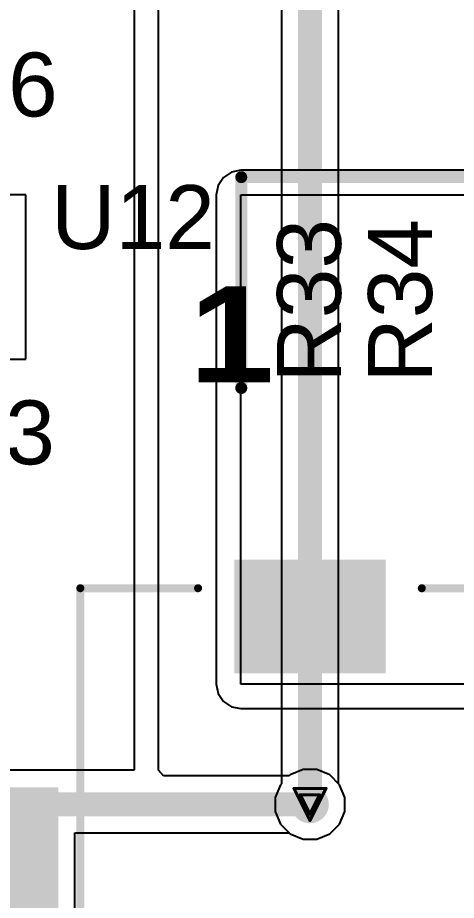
# Model space of a CAD drawing. Header units: inches. Extents: x -1 to 208, y -10 to 150.
# Drawn here: x 49.86 to 56.83, y 29.95 to 43.99 of the extents above; entities that cross this region are included whole.
import ezdxf

# ---------------------------------------------------------------- set-up
doc = ezdxf.new("R2010")
doc.units = ezdxf.units.IN
for name, color, linetype in [('Bottom Layer', 5, 'Continuous'), ('Drill Drawing', 1, 'Continuous'), ('Top Layer', 1, 'Continuous'), ('Top Overlay', 2, 'Continuous'), ('Top Paste', 8, 'Continuous'), ('Top Solder', 216, 'Continuous'), ('Via Holes', 16, 'Continuous')]:
    doc.layers.add(name, color=color, linetype=linetype)
doc.styles.add('Arial', font='', dxfattribs={"height": 0.2})
doc.styles.add('Arial Black_Bold', font='', dxfattribs={"height": 0.2})
doc.styles.get('Arial').set_extended_font_data('Arial')
doc.styles.get('Arial Black_Bold').set_extended_font_data('Arial Black', bold=True)

# ---------------------------------------------------------------- blocks, each defined once
blk = doc.blocks.new('YPRH0704_4R7M_85')
at = {"layer": 'Top Layer'}
for points in [[(-4, 1.1), (-2.4, 1.1), (-2.4, -1.1), (-4, -1.1)], [(2.4, 1.1), (4, 1.1), (4, -1.1), (2.4, -1.1)]]:
    blk.add_hatch(color=1, dxfattribs=at).paths.add_polyline_path(points)
at = {"layer": 'Top Paste'}
for points in [[(-4, 1.1), (-2.4, 1.1), (-2.4, -1.1), (-4, -1.1)], [(2.4, 1.1), (4, 1.1), (4, -1.1), (2.4, -1.1)]]:
    blk.add_hatch(color=8, dxfattribs=at).paths.add_polyline_path(points)
at = {"layer": 'Top Solder'}
for points in [[(-4.102, 1.202), (-2.298, 1.202), (-2.298, -1.202), (-4.102, -1.202)], [(2.298, 1.202), (4.102, 1.202), (4.102, -1.202), (2.298, -1.202)]]:
    blk.add_hatch(color=216, dxfattribs=at).paths.add_polyline_path(points)
at = {"layer": 'Top Overlay'}
for points in [[(3.65, 3.65, 0.127, 0.127, 0), (-3.65, 3.65, 0.127, 0.127, 0)], [(-3.65, 1.778, 0.127, 0.127, 0), (-3.65, 3.65, 0.127, 0.127, 0)], [(3.65, 1.778, 0.127, 0.127, 0), (3.65, 3.65, 0.127, 0.127, 0)], [(-3.65, -3.65, 0.127, 0.127, 0), (-3.65, -1.778, 0.127, 0.127, 0)], [(3.65, -3.65, 0.127, 0.127, 0), (3.65, -1.778, 0.127, 0.127, 0)], [(3.65, -3.65, 0.127, 0.127, 0), (-3.65, -3.65, 0.127, 0.127, 0)]]:
    blk.add_lwpolyline(points, format="xyseb", dxfattribs=at)
for points in [[(-3.682, 3.65, 0.0635, 0.0635, 1), (-3.618, 3.65, 0.0635, 0.0635, 1)], [(-3.682, 3.65, 0.0635, 0.0635, 1), (-3.618, 3.65, 0.0635, 0.0635, 1)], [(3.618, 3.65, 0.0635, 0.0635, 1), (3.682, 3.65, 0.0635, 0.0635, 1)], [(3.618, 3.65, 0.0635, 0.0635, 1), (3.682, 3.65, 0.0635, 0.0635, 1)], [(-3.682, 1.778, 0.0635, 0.0635, 1), (-3.618, 1.778, 0.0635, 0.0635, 1)], [(3.618, 1.778, 0.0635, 0.0635, 1), (3.682, 1.778, 0.0635, 0.0635, 1)], [(-3.682, -1.778, 0.0635, 0.0635, 1), (-3.618, -1.778, 0.0635, 0.0635, 1)], [(3.618, -1.778, 0.0635, 0.0635, 1), (3.682, -1.778, 0.0635, 0.0635, 1)], [(-3.682, -3.65, 0.0635, 0.0635, 1), (-3.618, -3.65, 0.0635, 0.0635, 1)], [(-3.682, -3.65, 0.0635, 0.0635, 1), (-3.618, -3.65, 0.0635, 0.0635, 1)], [(3.618, -3.65, 0.0635, 0.0635, 1), (3.682, -3.65, 0.0635, 0.0635, 1)], [(3.618, -3.65, 0.0635, 0.0635, 1), (3.682, -3.65, 0.0635, 0.0635, 1)]]:
    blk.add_lwpolyline(points, format="xyseb", close=True, dxfattribs=at)

msp = doc.modelspace()

# ---------------------------------------------------------------- hatches: boundary and pattern name
at = {"layer": 'Bottom Layer'}
h = msp.add_hatch(color=5, dxfattribs=at)
edge = h.paths.add_edge_path()
edge.add_arc((54.508, 31.479), 0.3, 0, 360)
at = {"layer": 'Top Layer'}
for points in [[(48.795, 31.149), (50.241, 31.149), (50.241, 31.75), (48.795, 31.75)], [(49.729, 28.625), (50.511, 28.625), (50.511, 31.75), (49.729, 31.75)]]:
    msp.add_hatch(color=1, dxfattribs=at).paths.add_polyline_path(points)
h = msp.add_hatch(color=1, dxfattribs=at)
edge = h.paths.add_edge_path()
edge.add_arc((54.508, 31.479), 0.3, 0, 360)
at = {"layer": 'Via Holes'}
h = msp.add_hatch(color=7, dxfattribs=at)
edge = h.paths.add_edge_path()
edge.add_arc((54.508, 31.479), 0.15, 0, 360)

# ---------------------------------------------------------------- linework, layer by layer
at = {"layer": 'Bottom Layer'}
for p, q in [((54.962, 31.809), (54.962, 50.276)), ((54.055, 50.088), (54.055, 31.809)), ((54.039, 31.793), (53.954, 31.589)), ((54.055, 31.809), (54.039, 31.793)), ((54.978, 31.793), (54.962, 31.809)), ((55.062, 31.589), (54.978, 31.793)), ((53.954, 31.589), (53.954, 31.369)), ((55.062, 31.369), (55.062, 31.589)), ((53.954, 31.369), (54.039, 31.165)), ((54.978, 31.165), (55.062, 31.369)), ((54.039, 31.165), (54.195, 31.01)), ((54.822, 31.01), (54.978, 31.165)), ((54.195, 31.01), (54.398, 30.925)), ((54.398, 30.925), (54.619, 30.925)), ((54.619, 30.925), (54.822, 31.01))]:
    msp.add_line(p, q, dxfattribs=at)
msp.add_lwpolyline([(54.508, 31.479, 0.381, 0.381, 0), (54.508, 50.276, 0.381, 0.381, 0)], format="xyseb", dxfattribs=at)
msp.add_lwpolyline([(54.413, 31.479, 0.191, 0.191, 1), (54.604, 31.479, 0.191, 0.191, 1)], format="xyseb", close=True, dxfattribs=at)
at = {"layer": 'Drill Drawing'}
for points in [[(54.254, 31.733, 0.0508, 0.0508, 0), (54.762, 31.733, 0.0508, 0.0508, 0)], [(54.254, 31.733, 0.0508, 0.0508, 0), (54.508, 31.225, 0.0508, 0.0508, 0)], [(54.508, 31.225, 0.0508, 0.0508, 0), (54.762, 31.733, 0.0508, 0.0508, 0)], [(54.356, 31.632, 0.0508, 0.0508, 0), (54.661, 31.632, 0.0508, 0.0508, 0)], [(54.356, 31.632, 0.0508, 0.0508, 0), (54.508, 31.327, 0.0508, 0.0508, 0)], [(54.508, 31.327, 0.0508, 0.0508, 0), (54.661, 31.632, 0.0508, 0.0508, 0)]]:
    msp.add_lwpolyline(points, format="xyseb", dxfattribs=at)
for points in [[(54.242, 31.733, 0.0254, 0.0254, 1), (54.267, 31.733, 0.0254, 0.0254, 1)], [(54.242, 31.733, 0.0254, 0.0254, 1), (54.267, 31.733, 0.0254, 0.0254, 1)], [(54.75, 31.733, 0.0254, 0.0254, 1), (54.775, 31.733, 0.0254, 0.0254, 1)], [(54.75, 31.733, 0.0254, 0.0254, 1), (54.775, 31.733, 0.0254, 0.0254, 1)], [(54.343, 31.632, 0.0254, 0.0254, 1), (54.369, 31.632, 0.0254, 0.0254, 1)], [(54.343, 31.632, 0.0254, 0.0254, 1), (54.369, 31.632, 0.0254, 0.0254, 1)], [(54.648, 31.632, 0.0254, 0.0254, 1), (54.673, 31.632, 0.0254, 0.0254, 1)], [(54.648, 31.632, 0.0254, 0.0254, 1), (54.673, 31.632, 0.0254, 0.0254, 1)], [(54.496, 31.327, 0.0254, 0.0254, 1), (54.521, 31.327, 0.0254, 0.0254, 1)], [(54.496, 31.327, 0.0254, 0.0254, 1), (54.521, 31.327, 0.0254, 0.0254, 1)], [(54.496, 31.225, 0.0254, 0.0254, 1), (54.521, 31.225, 0.0254, 0.0254, 1)], [(54.496, 31.225, 0.0254, 0.0254, 1), (54.521, 31.225, 0.0254, 0.0254, 1)]]:
    msp.add_lwpolyline(points, format="xyseb", close=True, dxfattribs=at)
at = {"layer": 'Top Layer'}
for p, q in [((51.714, 45.833), (51.714, 32.025)), ((52.103, 32.025), (52.103, 45.833)), ((53.408, 41.562), (53.26, 41.532)), ((61.471, 41.562), (53.408, 41.562)), ((53.134, 41.448), (53.05, 41.322)), ((53.26, 41.532), (53.134, 41.448)), ((53.05, 41.322), (53.02, 41.173)), ((49.993, 41.173), (49.533, 41.173)), ((49.993, 38.56), (49.993, 41.173)), ((53.02, 41.173), (53.02, 33.391)), ((53.408, 33.391), (53.408, 41.173)), ((53.408, 41.173), (61.471, 41.173)), ((48.272, 38.56), (49.993, 38.56)), ((53.02, 33.391), (53.05, 33.242)), ((61.471, 33.391), (53.408, 33.391)), ((53.05, 33.242), (53.134, 33.116)), ((53.134, 33.116), (53.26, 33.032)), ((53.26, 33.032), (53.408, 33.003)), ((53.408, 33.003), (61.471, 33.003)), ((51.714, 32.025), (48.525, 32.025)), ((52.179, 31.932), (52.103, 32.025)), ((54.398, 32.033), (54.195, 31.949)), ((54.619, 32.033), (54.398, 32.033)), ((54.822, 31.949), (54.619, 32.033)), ((54.178, 31.932), (52.179, 31.932)), ((54.195, 31.949), (54.178, 31.932)), ((54.978, 31.793), (54.822, 31.949)), ((55.062, 31.589), (54.978, 31.793)), ((55.062, 31.369), (55.062, 31.589)), ((54.978, 31.165), (55.062, 31.369)), ((54.822, 31.01), (54.978, 31.165)), ((50.77, 29.329), (50.77, 31.026)), ((50.77, 31.026), (54.178, 31.026)), ((54.178, 31.026), (54.195, 31.01)), ((54.195, 31.01), (54.398, 30.925)), ((54.398, 30.925), (54.619, 30.925)), ((54.619, 30.925), (54.822, 31.01))]:
    msp.add_line(p, q, dxfattribs=at)
for points in [[(50.12, 31.377, 0.381, 0.381, 0), (50.222, 31.479, 0.381, 0.381, 0)], [(50.222, 31.479, 0.381, 0.381, 0), (54.508, 31.479, 0.381, 0.381, 0)], [(49.112, 31.377, 0.381, 0.381, 0), (50.12, 31.377, 0.381, 0.381, 0)]]:
    msp.add_lwpolyline(points, format="xyseb", dxfattribs=at)
for points in [[(50.127, 31.479, 0.191, 0.191, 1), (50.317, 31.479, 0.191, 0.191, 1)], [(50.127, 31.479, 0.191, 0.191, 1), (50.317, 31.479, 0.191, 0.191, 1)], [(54.413, 31.479, 0.191, 0.191, 1), (54.604, 31.479, 0.191, 0.191, 1)], [(50.025, 31.377, 0.191, 0.191, 1), (50.215, 31.377, 0.191, 0.191, 1)], [(50.025, 31.377, 0.191, 0.191, 1), (50.215, 31.377, 0.191, 0.191, 1)]]:
    msp.add_lwpolyline(points, format="xyseb", close=True, dxfattribs=at)
at = {"layer": 'Top Overlay'}
for points in [[(53.416, 41.453, 0.191, 0.191, 0), (58.471, 41.453, 0.191, 0.191, 0)], [(53.416, 38.1, 0.191, 0.191, 0), (53.416, 41.453, 0.191, 0.191, 0)]]:
    msp.add_lwpolyline(points, format="xyseb", dxfattribs=at)
for points in [[(53.369, 41.453, 0.0952, 0.0952, 1), (53.464, 41.453, 0.0952, 0.0952, 1)], [(53.369, 41.453, 0.0952, 0.0952, 1), (53.464, 41.453, 0.0952, 0.0952, 1)], [(53.369, 38.1, 0.0952, 0.0952, 1), (53.464, 38.1, 0.0952, 0.0952, 1)]]:
    msp.add_lwpolyline(points, format="xyseb", close=True, dxfattribs=at)

# ---------------------------------------------------------------- block references
at = {"rotation": 270}
msp.add_blockref('YPRH0704_4R7M_85', (54.508, 31.267), dxfattribs=at)

# ---------------------------------------------------------------- texts
at = {"layer": 'Top Overlay', "style": 'Arial'}
for s, p in [('C66', (47.896, 42.418)), ('U12', (50.394, 40.31)), ('C63', (47.851, 36.887))]:
    msp.add_text(s, height=1.016, dxfattribs=at).set_placement(p)
at = {"layer": 'Top Overlay'}
for s, height, rotation, style, p in [('R33', 1.016, 90, 'Arial', (55.001, 38.185)), ('R34', 1.016, 90, 'Arial', (56.448, 38.185)), ('1', 1.524, 360, 'Arial Black_Bold', (52.587, 38.193))]:
    msp.add_text(s, height=height, rotation=rotation, dxfattribs=dict(at, style=style)).set_placement(p)

doc.saveas('drawing.dxf')
